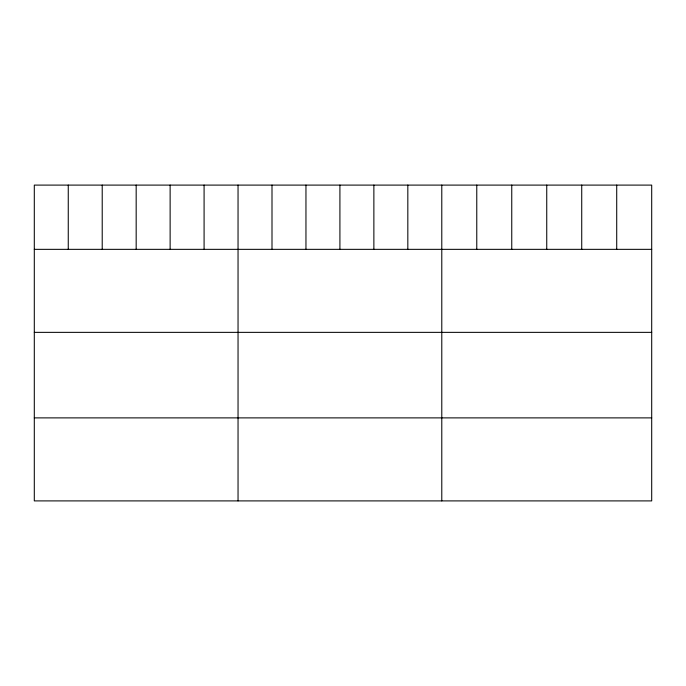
<?xml version="1.0" encoding="UTF-8"?>
<svg xmlns="http://www.w3.org/2000/svg" width="686" height="686" viewBox="0 0 686 686"><rect width="100%" height="100%" fill="white"/><g stroke="black" fill="none" stroke-linecap="round" stroke-linejoin="round"><path stroke-width="1.03" d="M651.7 249.344L651.7 500.9L34.3 500.9L34.3 185.1L651.7 185.1L651.7 249.344L34.3 249.344M34.3 332.358L651.7 332.358M34.3 417.885L651.7 417.885M616.714 185.1L616.714 249.344M581.728 185.1L581.728 249.344M546.742 185.1L546.742 249.344M511.756 185.1L511.756 249.344M476.77 185.1L476.77 249.344M441.784 185.1L441.784 500.9M407.827 185.1L407.827 249.344M373.87 185.1L373.87 249.344M339.913 185.1L339.913 249.344M305.956 185.1L305.956 249.344M271.999 185.1L271.999 249.344M238.042 185.1L238.042 500.9M204.085 185.1L204.085 249.344M170.128 185.1L170.128 249.344M136.171 185.1L136.171 249.344M102.214 185.1L102.214 249.344M68.257 185.1L68.257 249.344"/></g></svg>
